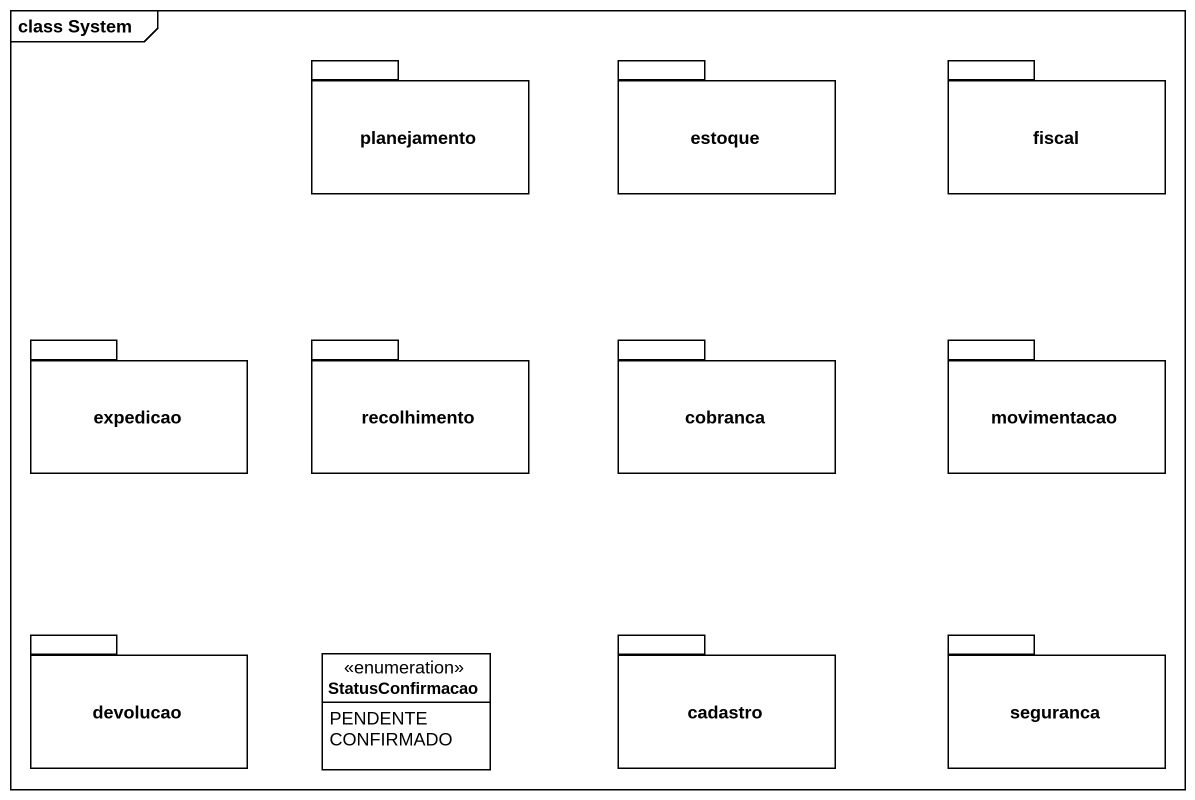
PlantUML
@startuml
mainframe class System
hide circle
hide empty members
package planejamento {
}
package estoque {
}
package fiscal {
}
package expedicao {
}
package recolhimento {
}
package cobranca {
}
package movimentacao {
}
package devolucao {
}
enum StatusConfirmacao {
  PENDENTE
  CONFIRMADO
}
package cadastro {
}
package seguranca {
}
@enduml
